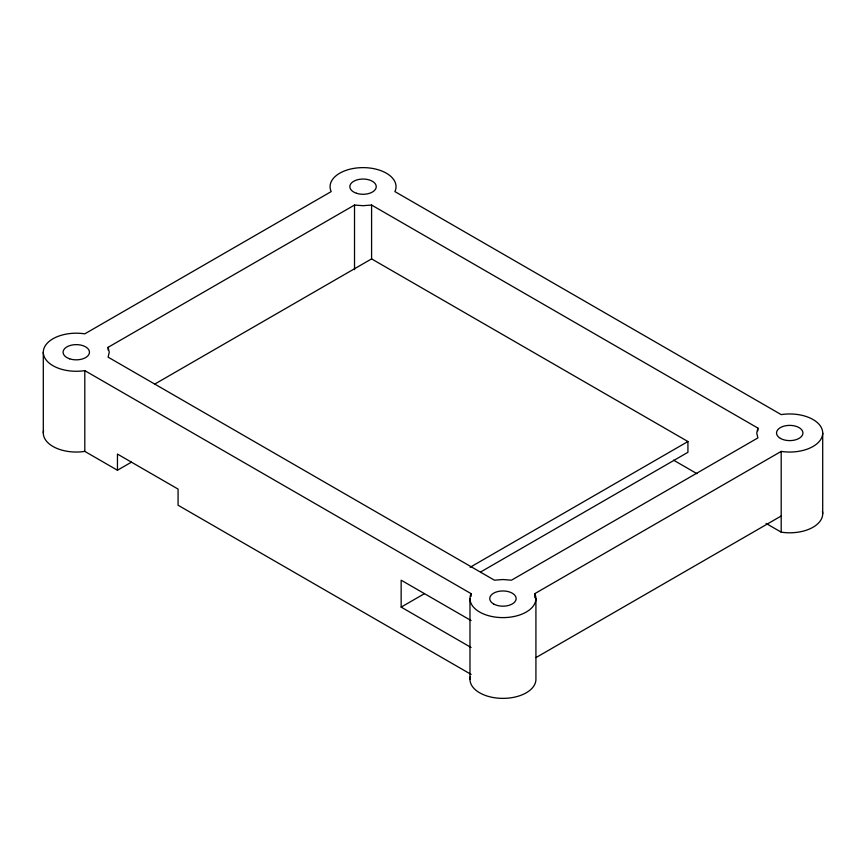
<?xml version="1.0" encoding="UTF-8"?>
<svg xmlns="http://www.w3.org/2000/svg" width="866" height="866" viewBox="0 0 866 866"><rect width="100%" height="100%" fill="white"/><g stroke="black" fill="none" stroke-linecap="round" stroke-linejoin="round"><path stroke-width="1.3" d="M757.88 428.075L756.754 433L757.88 437.925L511.481 580.188L502.951 579.538L494.41 580.188L108.12 357.16L109.246 352.235L108.12 347.309L354.519 205.047L363.049 205.697L371.59 205.047L757.88 428.075L757.88 430.759M154.96 383.963L371.59 258.891L687.929 441.53L687.929 452.301L480.673 571.961M43.581 430.521A32.973 19.041 0 0 0 84.803 451.392L117.451 470.238L131.437 462.163M471.093 620.565L401.153 580.188L401.153 607.109L424.47 593.643M470.13 567.273L687.929 441.53M43.3 433L43.3 352.235A32.973 19.041 0 0 0 84.803 370.626L471.093 593.643A32.973 19.041 0 0 0 502.951 617.61A32.973 19.041 0 0 0 534.798 593.643L781.197 451.392A32.973 19.041 0 0 0 822.7 433L822.7 513.765M535.967 657.586L781.197 516.006M673.596 460.182L697.011 473.702M766.042 523.41L781.197 532.157A32.973 19.041 0 0 0 822.419 511.286M401.153 607.109L471.093 647.487M471.093 674.408L178.071 505.235L178.071 489.084L117.451 454.076L117.451 470.238M781.197 451.392L781.197 532.157M535.924 598.568L535.924 679.334A32.973 19.041 0 0 1 500.786 698.332A32.973 19.041 0 0 1 470.26 676.855M534.798 593.643L534.798 597.681M471.093 593.643L471.093 596.338M469.978 598.568L469.978 679.334M371.59 205.047L371.59 258.891M354.519 205.047L354.519 269.662M108.12 347.309L108.12 349.994M84.803 370.626L84.803 451.392M822.7 433A32.973 19.041 0 0 0 781.197 414.608L394.907 191.592A32.973 19.041 0 0 0 363.049 167.625A32.973 19.041 0 0 0 331.202 191.592L84.803 333.843A32.973 19.041 0 0 0 43.3 352.235M780.396 438.38A13.185 7.61 0 0 0 802.468 434.97A13.185 7.61 0 0 0 786.317 425.639A13.185 7.61 0 0 0 780.396 438.38M69.681 358.827A13.185 7.61 0 0 0 89.458 352.235A13.185 7.61 0 0 0 69.681 345.642A13.185 7.61 0 0 0 69.681 358.827M356.456 193.259A13.185 7.61 0 0 0 376.245 186.666A13.185 7.61 0 0 0 356.456 180.063A13.185 7.61 0 0 0 356.456 193.259M493.62 603.959A13.185 7.61 0 0 0 515.681 600.539A13.185 7.61 0 0 0 499.53 591.218A13.185 7.61 0 0 0 493.62 603.959"/></g></svg>
